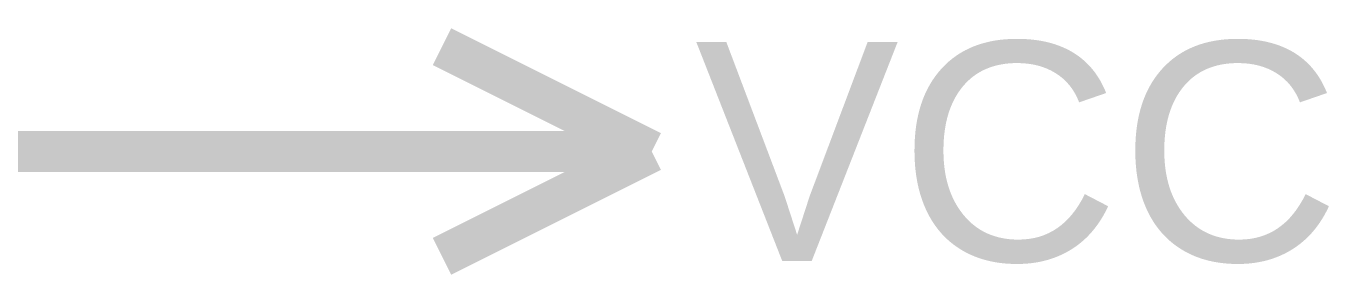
# Model space of a CAD drawing. Header units: millimetres. Extents: x -2024 to 917, y -725 to 13.
# Drawn here: x -1736 to -1726.54, y -690.08 to -688.26 of the extents above; entities that cross this region are included whole.
import ezdxf

# ---------------------------------------------------------------- set-up
doc = ezdxf.new("R2010")
doc.units = ezdxf.units.MM
doc.styles.get("Standard").update_dxf_attribs({"font": 'arial.ttf'})

msp = doc.modelspace()

# ---------------------------------------------------------------- linework, layer by layer
at = {"color": 7, "const_width": 0.2997}
for points in [[(-1731.4575, -689.1701), (-1732.9802, -688.4084)], [(-1739.0048, -689.1701), (-1734.0063, -689.1701)], [(-1734.0063, -689.1701), (-1731.4575, -689.1701)], [(-1731.4575, -689.1701), (-1732.9802, -689.9318)]]:
    msp.add_lwpolyline(points, dxfattribs=at)

# ---------------------------------------------------------------- texts
at = {"color": 7}
msp.add_text('VCC', height=1.58965, dxfattribs=at).set_placement((-1731.143, -689.9649))

doc.saveas('drawing.dxf')
